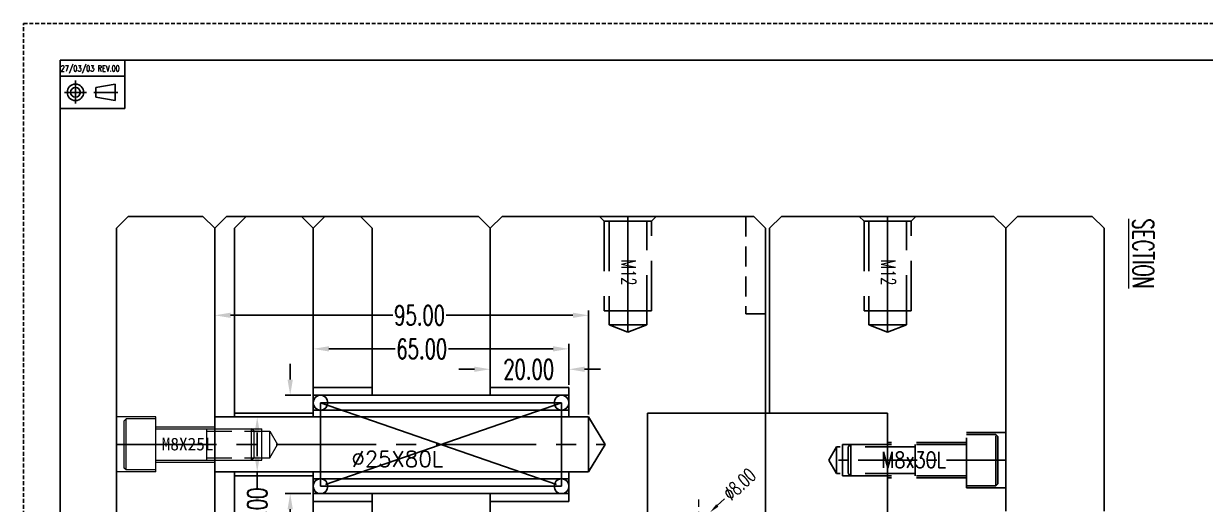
# Model space of a CAD drawing. Header units: inches. Extents: x 139745 to 140613, y -44509 to -43895.
# Drawn here: x 139745.2 to 140045.5, y -44017.5 to -43895.2 of the extents above; entities that cross this region are included whole.
import ezdxf

# ---------------------------------------------------------------- set-up
doc = ezdxf.new("R2010")
doc.units = ezdxf.units.IN
doc.header["$LTSCALE"] = 2
doc.header["$MEASUREMENT"] = 0
doc.header["$PDMODE"] = 3
doc.header["$PDSIZE"] = 0.3125
for name, pattern in [('ACAD_ISO02W100', [15, 12, -3]), ('ACAD_ISO08W100', [36, 24, -3, 6, -3]), ('CENTER', [50.8, 31.75, -6.35, 6.35, -6.35]), ('CENTER2', [1.125, 0.75, -0.125, 0.125, -0.125]), ('DASHED', [0.75, 0.5, -0.25]), ('HIDDEN', [9.525, 6.35, -3.175])]:
    doc.linetypes.add(name, pattern=pattern)
doc.layers.get('0').update_dxf_attribs({"linetype": 'CONTINUOUS'})
doc.layers.get('Defpoints').update_dxf_attribs({"linetype": 'CONTINUOUS'})
for name, color, linetype in [('A', 7, 'CONTINUOUS'), ('CAV-COR', 1, 'CONTINUOUS'), ('CL', 1, 'ACAD_ISO08W100'), ('Layer3', 3, 'CONTINUOUS'), ('PIN', 4, 'CONTINUOUS'), ('SCREW', 52, 'HIDDEN'), ('SPRING', 160, 'CONTINUOUS'), ('文字', 1, 'CONTINUOUS')]:
    doc.layers.add(name, color=color, linetype=linetype)
for name, color, linetype, lineweight in [('dim', 3, 'CONTINUOUS', 15), ('WR', 122, 'HIDDEN', 0), ('螺絲', 42, 'ACAD_ISO02W100', 15)]:
    doc.layers.add(name, color=color, linetype=linetype, lineweight=lineweight)
doc.styles.add('ROMANC', font='romanc', dxfattribs={"width": 0.6, "height": 1})
doc.styles.add('ROMANS', font='ROMANS.shx', dxfattribs={"height": 5, "bigfont": 'chineset.shx'})
doc.styles.add('roment', font='txt.shx', dxfattribs={"width": 0.67, "bigfont": 'chineset.shx'})
doc.styles.get("Standard").update_dxf_attribs({"font": 'txt.shx', "width": 0.67})
doc.styles.add('style1', font='mingliu.ttc', dxfattribs={"width": 0.75})
doc.styles.add('txt', font='txt.shx', dxfattribs={"width": 0.75, "height": 3.2})
doc.dimstyles.new('2.00', dxfattribs={"dimtxt": 3.5, "dimasz": 2.5, "dimexe": 0.666, "dimexo": 0.626, "dimgap": 1, "dimtad": 0, "dimzin": 0, "dimdsep": 46, "dimtxsty": 'Standard', "dimcen": 0.09, "dimclrd": 3, "dimclre": 3, "dimclrt": 7, "dimazin": 0, "dimtfac": 1, "dimtofl": 0, "dimtmove": 0, "dimatfit": 0, "dimfxl": 0, "dimtolj": 1, "dimtzin": 0, "dimarcsym": 0})
doc.dimstyles.new('ISO-25', dxfattribs={"dimtxt": 5, "dimasz": 4, "dimexe": 1.25, "dimexo": 0.625, "dimtad": 0, "dimzin": 1, "dimdsep": 46, "dimtxsty": 'roment', "dimcen": 0, "dimclrd": 256, "dimclre": 256, "dimclrt": 7, "dimazin": 0, "dimtfac": 1, "dimtofl": 0, "dimtmove": 0, "dimatfit": 3, "dimfxl": 0, "dimarcsym": 0})

# ---------------------------------------------------------------- blocks, each defined once
blk = doc.blocks.new('20110314.133405')
at = {"linetype": 'HIDDEN'}
for p, q in [((7.2, 0), (-7.2, 0)), ((-7.2, 0), (-6, -1.2)), ((7.2, 0), (6, -1.2)), ((6, -1.2), (-6, -1.2)), ((-6, -1.2), (-6, -24)), ((-4.8, -1.2), (-4.8, -27.6)), ((4.8, -27.6), (4.8, -1.2)), ((6, -24), (6, -1.2)), ((-6, -24), (6, -24)), ((0, -29.46), (-4.8, -27.6)), ((-4.8, -27.6), (4.8, -27.6)), ((4.8, -27.6), (0, -29.46))]:
    blk.add_line(p, q, dxfattribs=at)
at = {"layer": 'CL', "linetype": 'ACAD_ISO08W100'}
blk.add_line((0, 0), (0, -29.46), dxfattribs=at)
at = {"insert": (1.98, -10.95), "char_height": 3.6, "width": 20.4448, "attachment_point": 1, "rotation": 270}
blk.add_mtext('M12', dxfattribs=at)
blk = doc.blocks.new('*D34243')
at = {"layer": 'Defpoints', "color": 0}
for p in [(139818.73, -43977.96), (139818.73, -43982.03), (139883.73, -43987.77)]:
    blk.add_point(p, dxfattribs=at)
at = {"layer": 'dim', "lineweight": -2}
for p, q in [((139818.73, -43981.4), (139818.73, -43976.71)), ((139822.73, -43977.96), (139839.58, -43977.96)), ((139879.73, -43977.96), (139853.11, -43977.96)), ((139883.73, -43987.15), (139883.73, -43976.71))]:
    blk.add_line(p, q, dxfattribs=at)
at = {"layer": 'dim', "linetype": 'ByBlock'}
for points in [[(139822.73, -43977.29), (139822.73, -43978.62), (139818.73, -43977.96)], [(139879.73, -43978.62), (139879.73, -43977.29), (139883.73, -43977.96)]]:
    blk.add_solid(points, dxfattribs=at)
at = {"layer": 'dim', "color": 7, "linetype": 'ByBlock', "insert": (139846.35, -43977.96), "char_height": 5, "attachment_point": 5, "style": 'roment'}
blk.add_mtext('65.00', dxfattribs=at)
blk = doc.blocks.new('*D34244')
at = {"layer": 'Defpoints', "color": 0}
for p in [(139793.73, -43969.42), (139793.73, -43983.34), (139888.73, -43995.27)]:
    blk.add_point(p, dxfattribs=at)
at = {"layer": 'dim', "lineweight": -2}
for p, q in [((139793.73, -43982.72), (139793.73, -43968.17)), ((139797.73, -43969.42), (139839.01, -43969.42)), ((139884.73, -43969.42), (139852.54, -43969.42)), ((139888.73, -43994.65), (139888.73, -43968.17))]:
    blk.add_line(p, q, dxfattribs=at)
at = {"layer": 'dim', "linetype": 'ByBlock'}
for points in [[(139797.73, -43968.75), (139797.73, -43970.09), (139793.73, -43969.42)], [(139884.73, -43970.09), (139884.73, -43968.75), (139888.73, -43969.42)]]:
    blk.add_solid(points, dxfattribs=at)
at = {"layer": 'dim', "color": 7, "linetype": 'ByBlock', "insert": (139845.78, -43969.42), "char_height": 5, "attachment_point": 5, "style": 'roment'}
blk.add_mtext('95.00', dxfattribs=at)
blk = doc.blocks.new('*D34245')
at = {"layer": 'Defpoints', "color": 0}
for p in [(139863.73, -43983.15), (139863.73, -43985.41), (139883.73, -43987.77)]:
    blk.add_point(p, dxfattribs=at)
at = {"layer": 'dim', "lineweight": -2}
for p, q in [((139863.73, -43984.79), (139863.73, -43981.9)), ((139883.73, -43987.15), (139883.73, -43981.9)), ((139859.73, -43983.15), (139855.73, -43983.15)), ((139887.73, -43983.15), (139891.73, -43983.15))]:
    blk.add_line(p, q, dxfattribs=at)
at = {"layer": 'dim', "linetype": 'ByBlock'}
for points in [[(139859.73, -43983.81), (139859.73, -43982.48), (139863.73, -43983.15)], [(139887.73, -43982.48), (139887.73, -43983.81), (139883.73, -43983.15)]]:
    blk.add_solid(points, dxfattribs=at)
at = {"layer": 'dim', "color": 7, "linetype": 'ByBlock', "insert": (139873.52, -43983.15), "char_height": 5, "attachment_point": 5, "style": 'roment'}
blk.add_mtext('20.00', dxfattribs=at)
blk = doc.blocks.new('*D34246')
at = {"layer": 'Defpoints', "color": 0}
for p in [(139807.47, -43995.27), (139804.52, -44009.28), (139805.78, -44009.28)]:
    blk.add_point(p, dxfattribs=at)
at = {"layer": 'dim', "lineweight": -2}
for p, q in [((139806.85, -43995.27), (139803.27, -43995.27)), ((139804.52, -43999.27), (139804.52, -44005.28)), ((139805.15, -44009.28), (139803.27, -44009.28)), ((139804.52, -44009.28), (139804.52, -44013.28))]:
    blk.add_line(p, q, dxfattribs=at)
at = {"layer": 'dim', "linetype": 'ByBlock'}
for points in [[(139805.19, -43999.27), (139803.85, -43999.27), (139804.52, -43995.27)], [(139803.85, -44005.28), (139805.19, -44005.28), (139804.52, -44009.28)]]:
    blk.add_solid(points, dxfattribs=at)
at = {"layer": 'dim', "color": 7, "linetype": 'ByBlock', "insert": (139804.52, -44021.16), "char_height": 5, "attachment_point": 5, "rotation": 90, "style": 'roment'}
blk.add_mtext('%%c14.00', dxfattribs=at)
blk = doc.blocks.new('*D34247')
at = {"layer": 'Defpoints', "color": 0}
for p in [(139818.73, -43989.77), (139812.9, -44014.77), (139818.73, -44014.77)]:
    blk.add_point(p, dxfattribs=at)
at = {"layer": 'dim', "lineweight": -2}
for p, q in [((139812.9, -43985.77), (139812.9, -43981.77)), ((139818.11, -43989.77), (139811.65, -43989.77)), ((139818.11, -44014.77), (139811.65, -44014.77)), ((139812.9, -44018.77), (139812.9, -44022.77))]:
    blk.add_line(p, q, dxfattribs=at)
at = {"layer": 'dim', "linetype": 'ByBlock'}
for points in [[(139812.23, -43985.77), (139813.57, -43985.77), (139812.9, -43989.77)], [(139813.57, -44018.77), (139812.23, -44018.77), (139812.9, -44014.77)]]:
    blk.add_solid(points, dxfattribs=at)
at = {"layer": 'dim', "color": 7, "linetype": 'ByBlock', "insert": (139812.9, -44031.22), "char_height": 5, "attachment_point": 5, "rotation": 90, "style": 'roment'}
blk.add_mtext('%%c25.00', dxfattribs=at)
blk = doc.blocks.new('*D34878')
at = {"layer": 'Defpoints', "color": 0}
for p in [(139919.63, -44019.52), (139913.83, -44025.03)]:
    blk.add_point(p, dxfattribs=at)
at = {"layer": 'dim', "color": 3, "linetype": 'ByBlock', "lineweight": -2}
for p, q in [((139921.45, -44017.8), (139923.26, -44016.08)), ((139916.64, -44022.27), (139916.82, -44022.27)), ((139916.73, -44022.36), (139916.73, -44022.18))]:
    blk.add_line(p, q, dxfattribs=at)
at = {"layer": 'dim', "color": 3, "linetype": 'ByBlock'}
blk.add_solid([(139921.16, -44017.5), (139921.73, -44018.1), (139919.63, -44019.52)], dxfattribs=at)
at = {"layer": 'dim', "color": 7, "linetype": 'ByBlock', "insert": (139927.1, -44012.43), "char_height": 3.5, "attachment_point": 5, "rotation": 43.5129}
blk.add_mtext('\\A1;%%c8.00', dxfattribs=at)

msp = doc.modelspace()

# ---------------------------------------------------------------- linework, layer by layer
at = {"linetype": 'Continuous'}
for p, q in [((139771.733, -43944.275), (139768.733, -43947.275)), ((139790.733, -43944.275), (139771.733, -43944.275)), ((139793.733, -43947.275), (139790.733, -43944.275)), ((139796.733, -43944.275), (139793.733, -43947.275)), ((139860.733, -43944.275), (139796.733, -43944.275)), ((139801.733, -43944.275), (139798.733, -43947.275)), ((139815.733, -43944.275), (139801.733, -43944.275)), ((139818.733, -43947.275), (139815.733, -43944.275)), ((139821.733, -43944.275), (139818.733, -43947.275)), ((139830.733, -43944.275), (139821.733, -43944.275)), ((139830.733, -43944.275), (139833.733, -43947.275)), ((139860.733, -43944.275), (139863.733, -43947.275)), ((139863.733, -43947.275), (139866.733, -43944.275)), ((139930.733, -43944.275), (139866.733, -43944.275)), ((139933.733, -43947.275), (139930.733, -43944.275)), ((139934.733, -43947.275), (139937.733, -43944.275)), ((139991.733, -43944.275), (139937.733, -43944.275)), ((139994.733, -43947.275), (139991.733, -43944.275)), ((139994.733, -43947.275), (139997.733, -43944.275)), ((140016.733, -43944.275), (139997.733, -43944.275)), ((140016.733, -43944.275), (140019.733, -43947.275)), ((139768.733, -43947.275), (139768.733, -44191.275)), ((139793.733, -43947.275), (139793.733, -44191.275)), ((139798.733, -43947.275), (139798.733, -43995.274)), ((139818.733, -43947.275), (139818.733, -43995.274)), ((139833.733, -43947.275), (139833.733, -43989.775)), ((139863.733, -43947.275), (139863.733, -43989.775)), ((139933.733, -43947.275), (139933.733, -43994.275)), ((139934.733, -43947.275), (139934.733, -43994.275)), ((139994.733, -43947.275), (139994.733, -44019.275)), ((140019.733, -43947.275), (140019.733, -44019.275)), ((139798.733, -44009.275), (139798.733, -44191.275)), ((139818.733, -44009.275), (139818.733, -44191.275)), ((139833.733, -44014.775), (139833.733, -44191.275)), ((139863.733, -44014.775), (139863.733, -44191.275))]:
    msp.add_line(p, q, dxfattribs=at)
at = {"color": 251, "linetype": 'HIDDEN', "ltscale": 0.4}
msp.add_line((139928.733, -43944.275), (139928.733, -43969.062), dxfattribs=at)
at = {"color": 251, "linetype": 'HIDDEN'}
msp.add_line((139933.733, -43969.062), (139928.733, -43969.062), dxfattribs=at)
at = {"linetype": 'HIDDEN'}
for p, q in [((139984.733, -44013.275), (139984.733, -43999.275)), ((139984.733, -43999.275), (139994.733, -43999.275)), ((139984.733, -44001.775), (139964.733, -44001.775)), ((139984.733, -44010.775), (139964.733, -44010.775)), ((139984.733, -44013.275), (139994.733, -44013.275))]:
    msp.add_line(p, q, dxfattribs=at)
at = {"layer": 'A', "linetype": 'DASHED'}
for p in [(140613.119, -43895.211), (139745.157, -44509.136)]:
    msp.add_line(p, (139745.157, -43895.211), dxfattribs=at)
at = {"layer": 'A'}
for p, q in [((139754.428, -44499.865), (139754.428, -43904.482)), ((140603.848, -43904.482), (139754.428, -43904.482)), ((139770.879, -43916.821), (139770.879, -43904.482)), ((139770.879, -43908.582), (139754.428, -43908.582)), ((139758.331, -43909.703), (139758.331, -43915.567)), ((139755.512, -43912.701), (139761.15, -43912.701)), ((139762.997, -43912.701), (139769.125, -43912.701)), ((139763.498, -43911.457), (139768.432, -43910.606)), ((139763.498, -43912.701), (139763.498, -43911.457)), ((139763.498, -43912.701), (139763.498, -43913.946)), ((139768.432, -43910.606), (139768.432, -43912.701)), ((139768.432, -43914.797), (139768.432, -43912.701)), ((139763.498, -43913.946), (139768.432, -43914.797)), ((139770.879, -43916.821), (139754.428, -43916.821))]:
    msp.add_line(p, q, dxfattribs=at)
for radius in [2.096, 1.244]:
    msp.add_circle((139758.331, -43912.701), radius, dxfattribs=at)
at = {"layer": 'CAV-COR'}
for p, q in [((139903.733, -43994.275), (139903.733, -44144.275)), ((139964.733, -43994.275), (139903.733, -43994.275)), ((139933.733, -43994.275), (139933.733, -44144.275)), ((139964.733, -43994.275), (139964.733, -44144.275))]:
    msp.add_line(p, q, dxfattribs=at)
at = {"layer": 'PIN'}
for p, q in [((139793.733, -43995.274), (139888.733, -43995.274)), ((139888.733, -44009.275), (139888.733, -43995.274)), ((139888.733, -43995.274), (139892.939, -44002.275)), ((139888.733, -44009.275), (139892.939, -44002.275)), ((139793.733, -44009.275), (139888.733, -44009.275))]:
    msp.add_line(p, q, dxfattribs=at)
at = {"layer": 'SCREW'}
for p, q in [((139984.733, -43999.775), (139992.233, -43999.775)), ((139992.233, -43999.775), (139992.733, -44000.275)), ((139992.233, -44012.775), (139992.233, -43999.775)), ((139951.733, -44002.9), (139949.784, -44006.275)), ((139971.733, -44002.9), (139951.733, -44002.9)), ((139951.733, -44002.9), (139951.733, -44009.65)), ((139984.733, -44002.275), (139953.233, -44002.275)), ((139953.233, -44010.275), (139953.233, -44002.275)), ((139954.733, -44002.9), (139955.358, -44002.275)), ((139954.733, -44009.65), (139954.733, -44002.9)), ((139955.358, -44010.275), (139955.358, -44002.275)), ((139971.733, -44010.275), (139971.733, -44002.275)), ((139992.733, -44012.275), (139992.733, -44000.275)), ((139951.733, -44009.65), (139949.784, -44006.275)), ((139971.733, -44009.65), (139951.733, -44009.65)), ((139984.733, -44010.275), (139953.233, -44010.275)), ((139954.733, -44009.65), (139955.358, -44010.275)), ((139992.233, -44012.775), (139992.733, -44012.275)), ((139984.733, -44012.775), (139992.233, -44012.775))]:
    msp.add_line(p, q, dxfattribs=at)
at = {"layer": 'SCREW', "linetype": 'CENTER2', "ltscale": 10}
msp.add_line((139994.733, -44006.275), (139949.784, -44006.275), dxfattribs=at)
at = {"layer": 'SPRING', "linetype": 'Continuous', "ltscale": 5}
for p, q in [((139833.733, -43987.775), (139818.733, -43987.775)), ((139883.733, -43989.775), (139818.733, -43989.775)), ((139883.733, -44011.025), (139818.733, -44011.025)), ((139883.733, -44014.775), (139818.733, -44014.775))]:
    msp.add_line(p, q, dxfattribs=at)
at = {"layer": 'SPRING', "linetype": 'CENTER'}
for p, q in [((139818.733, -43995.274), (139818.733, -43987.775)), ((139820.608, -44012.9), (139820.608, -43991.65)), ((139820.608, -43991.65), (139881.858, -43991.65)), ((139820.608, -43991.65), (139881.858, -44012.9)), ((139881.858, -43991.65), (139820.608, -44012.9)), ((139881.858, -43991.65), (139881.858, -44012.9)), ((139818.733, -44016.775), (139818.733, -44009.275)), ((139881.858, -44012.9), (139820.608, -44012.9))]:
    msp.add_line(p, q, dxfattribs=at)
at = {"layer": 'SPRING', "ltscale": 5}
for p, q in [((139883.733, -43987.775), (139863.733, -43987.775)), ((139883.733, -43987.775), (139883.733, -43995.274)), ((139883.733, -43993.525), (139818.733, -43993.525)), ((139818.733, -43994.275), (139798.733, -43994.275)), ((139883.733, -44009.275), (139883.733, -44016.775)), ((139818.733, -44010.275), (139798.733, -44010.275)), ((139833.733, -44016.775), (139818.733, -44016.775)), ((139883.733, -44016.775), (139863.733, -44016.775))]:
    msp.add_line(p, q, dxfattribs=at)
at = {"layer": 'SPRING', "linetype": 'CENTER', "ltscale": 0.4}
msp.add_line((139768.733, -44002.275), (139892.939, -44002.275), dxfattribs=at)
at = {"layer": 'SPRING'}
for centre in [(139820.608, -43991.65), (139881.858, -43991.65), (139820.608, -44012.9), (139881.858, -44012.9)]:
    msp.add_circle(centre, 1.875, dxfattribs=at)
at = {"layer": 'WR', "linetype": 'CENTER', "ltscale": 0.1}
msp.add_line((139916.733, -44028.275), (139916.733, -44016.275), dxfattribs=at)
at = {"layer": '螺絲', "linetype": 'Continuous'}
for p, q in [((139778.733, -43995.275), (139768.733, -43995.275)), ((139771.233, -43995.775), (139770.733, -43996.275)), ((139770.733, -44008.275), (139770.733, -43996.275)), ((139778.733, -43995.775), (139771.233, -43995.775)), ((139771.233, -44008.775), (139771.233, -43995.775)), ((139778.733, -44009.275), (139778.733, -43995.275)), ((139778.733, -43997.775), (139793.733, -43997.775)), ((139778.733, -43998.275), (139805.733, -43998.275)), ((139791.733, -44006.275), (139791.733, -43998.275)), ((139803.108, -44006.275), (139803.108, -43998.275)), ((139803.733, -43998.9), (139803.108, -43998.275)), ((139803.733, -44005.65), (139803.733, -43998.9)), ((139803.733, -43998.9), (139807.733, -43998.9)), ((139805.733, -44006.275), (139805.733, -43998.275)), ((139807.733, -44005.65), (139807.733, -43998.9)), ((139807.733, -43998.9), (139809.681, -44002.275)), ((139807.733, -44005.65), (139809.681, -44002.275)), ((139778.733, -44006.275), (139805.733, -44006.275)), ((139803.733, -44005.65), (139803.108, -44006.275)), ((139803.733, -44005.65), (139807.733, -44005.65)), ((139778.733, -44009.275), (139768.733, -44009.275)), ((139771.233, -44008.775), (139770.733, -44008.275)), ((139778.733, -44008.775), (139771.233, -44008.775)), ((139778.733, -44006.775), (139793.733, -44006.775))]:
    msp.add_line(p, q, dxfattribs=at)
at = {"layer": '螺絲', "linetype": 'HIDDEN', "ltscale": 0.5}
for p, q in [((139791.733, -43998.9), (139803.733, -43998.9)), ((139803.108, -43998.275), (139805.733, -43998.275)), ((139791.733, -44005.65), (139803.733, -44005.65)), ((139803.108, -44006.275), (139805.733, -44006.275))]:
    msp.add_line(p, q, dxfattribs=at)

# ---------------------------------------------------------------- block references
for p in [(139898.733, -43944.275), (139964.733, -43944.275)]:
    msp.add_blockref('20110314.133405', p)

# ---------------------------------------------------------------- texts
at = {"layer": 'A', "style": 'ROMANS', "width": 0.75}
msp.add_text('27/03/03 REV.00', height=1.53789, dxfattribs=at).set_placement((139754.564, -43907.376))
at = {"layer": 'dim', "linetype": 'ByBlock', "style": 'ROMANC', "width": 0.6}
msp.add_text('%%uSECTION', height=5.4, rotation=270, dxfattribs=at).set_placement((140027.009, -43944.842))
at = {"layer": 'Layer3', "style": 'ROMANC', "width": 0.8}
msp.add_text('M8x30L', height=4.0648, rotation=720, dxfattribs=at).set_placement((139963.106, -44008.243))
at = {"layer": '文字', "style": 'style1'}
msp.add_text('M8X25L', height=3.2282, dxfattribs=at).set_placement((139780.244, -44003.788))
at = {"layer": '文字', "linetype": 'Continuous', "style": 'txt'}
msp.add_text('%%C25X80L', height=3.96, dxfattribs=at).set_placement((139828.494, -44007.957))

# ---------------------------------------------------------------- dimensions: what is measured, and where the dimension line sits
at = {"layer": 'dim'}
for base, p1, p2, picture, middle in [((139793.733, -43969.419), (139888.733, -43995.274), (139793.733, -43983.343), '*D34244', (139845.775, -43969.419)), ((139818.733, -43977.956), (139883.733, -43987.775), (139818.733, -43982.027), '*D34243', (139846.345, -43977.956)), ((139863.733, -43983.148), (139883.733, -43987.775), (139863.733, -43985.413), '*D34245', (139873.522, -43983.148))]:
    dim = msp.add_linear_dim(base=base, p1=p1, p2=p2, dimstyle='ISO-25', dxfattribs=at)
    dim.commit()
    dim.dimension.update_dxf_attribs({"geometry": picture, "text_midpoint": middle, "dimtype": 160})
for base, p1, p2, picture, middle in [((139812.901, -44014.775), (139818.733, -43989.775), (139818.733, -44014.775), '*D34247', (139812.901, -44031.217)), ((139804.52, -44009.275), (139807.474, -43995.274), (139805.776, -44009.275), '*D34246', (139804.52, -44021.159))]:
    dim = msp.add_linear_dim(base=base, p1=p1, p2=p2, angle=270, text='%%c<>', dimstyle='ISO-25', dxfattribs=at)
    dim.commit()
    dim.dimension.update_dxf_attribs({"geometry": picture, "text_midpoint": middle, "dimtype": 160})
at = {"layer": 'dim', "linetype": 'ByBlock'}
dim = msp.add_diameter_dim_2p(p1=(139913.832, -44025.029), p2=(139919.634, -44019.521), dimstyle='2.00', dxfattribs=at)
dim.commit()
dim.dimension.update_dxf_attribs({"geometry": '*D34878', "text_midpoint": (139927.103, -44012.43)})

doc.saveas('drawing.dxf')
